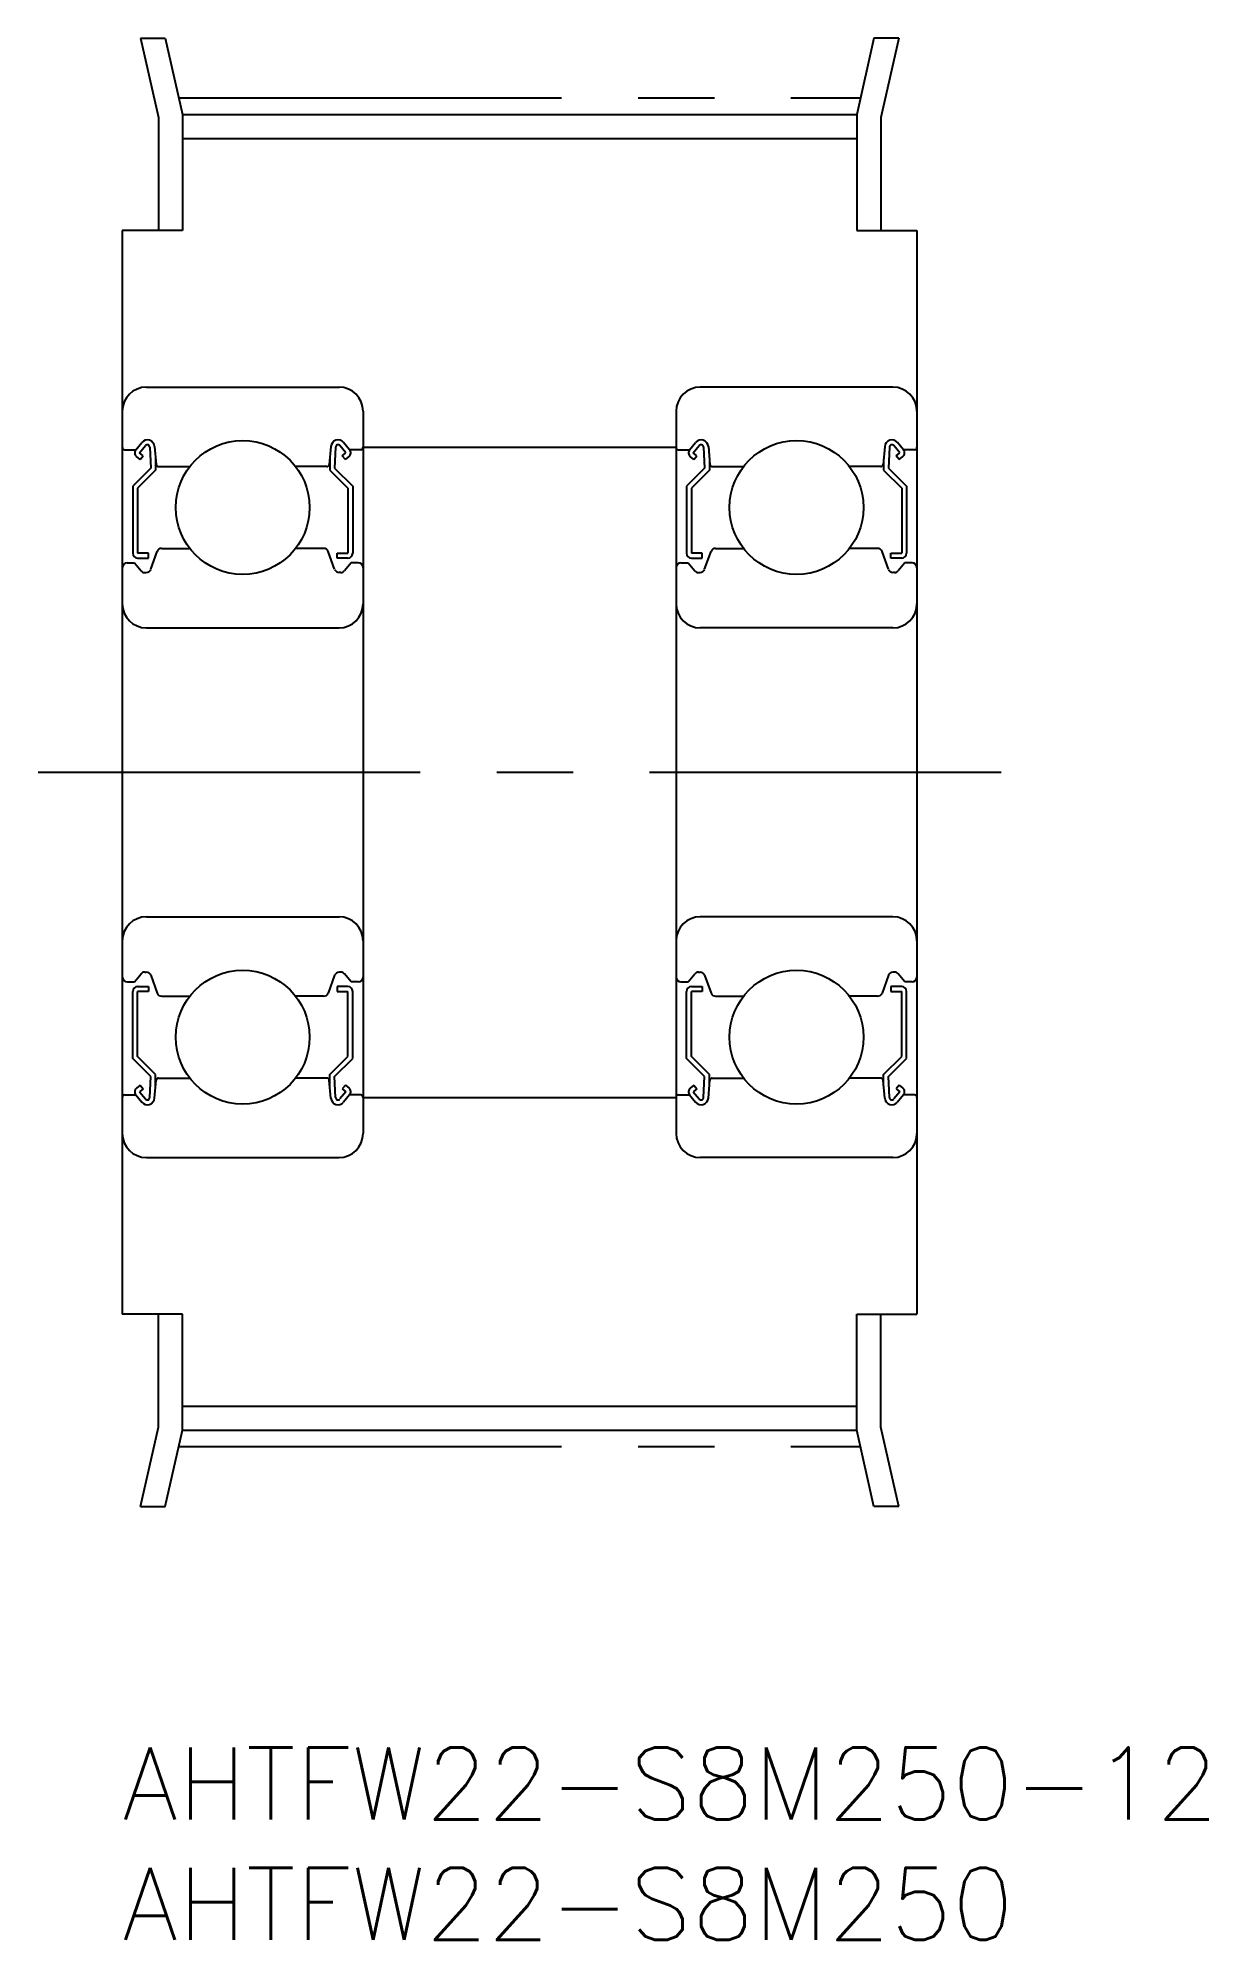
# Model space of a CAD drawing. Extents: x -3.5 to 45.1, y -8 to 71.
import ezdxf

# ---------------------------------------------------------------- set-up
doc = ezdxf.new("R2010")
doc.units = 0
doc.header["$LTSCALE"] = 0.5
doc.linetypes.add('CENTER', pattern=[50.8, 31.75, -6.35, 6.35, -6.35])
for name, color, linetype in [('MSM_CENTER', 1, 'CENTER'), ('MSM_CONTINUOUS', 7, 'CONTINUOUS'), ('MSM_PART_NUMBER', 7, 'CONTINUOUS')]:
    doc.layers.add(name, color=color, linetype=linetype)
doc.styles.get("Standard").update_dxf_attribs({"font": 'txt.shx', "height": 3, "bigfont": 'bigfont.shx'})

# ---------------------------------------------------------------- blocks, each defined once
blk = doc.blocks.new('*U2')
at = {"layer": 'MSM_PART_NUMBER'}
blk.add_text('AHTFW22-S8M250-12', height=3, dxfattribs=at).set_placement((0, -3))
blk = doc.blocks.new('*U3')
at = {"layer": 'MSM_PART_NUMBER'}
blk.add_text('AHTFW22-S8M250', height=3, dxfattribs=at).set_placement((0, -8))

msp = doc.modelspace()

# ---------------------------------------------------------------- linework, layer by layer
at = {"layer": 'MSM_CENTER'}
for p, q in [((2.368, 68.51), (30.632, 68.51)), ((-3.5, 40.5), (36.5, 40.5)), ((2.368, 12.49), (30.632, 12.49))]:
    msp.add_line(p, q, dxfattribs=at)
at = {"layer": 'MSM_CONTINUOUS'}
for p, q in [((0.753, 71), (1.5, 67.702)), ((0.753, 71), (1.784, 71)), ((1.784, 71), (2.5, 67.825)), ((31.216, 71), (30.5, 67.825)), ((32.247, 71), (31.216, 71)), ((32.247, 71), (31.5, 67.702)), ((1.5, 67.702), (1.5, 63)), ((2.5, 67.825), (2.5, 63)), ((2.5, 67.825), (30.5, 67.825)), ((30.5, 67.825), (30.5, 63)), ((31.5, 67.702), (31.5, 63)), ((2.5, 66.83), (30.5, 66.83)), ((2.5, 63), (0, 63)), ((0, 63), (0, 18)), ((30.5, 63), (33, 63)), ((33, 63), (33, 18)), ((1, 56.5), (9, 56.5)), ((32, 56.5), (24, 56.5)), ((10, 55.5), (10, 25.5)), ((23, 55.5), (23, 25.5)), ((0.1, 53.9), (0.56, 53.9)), ((0.56, 53.9), (0.81, 54.197)), ((0.713, 53.771), (0.963, 54.069)), ((0.866, 53.643), (0.713, 53.771)), ((1.14, 54.01), (1.183, 53.133)), ((1.338, 54.031), (1.403, 53.291)), ((8.662, 54.031), (8.597, 53.291)), ((8.86, 54.01), (8.817, 53.133)), ((9.287, 53.771), (9.037, 54.069)), ((9.134, 53.643), (9.287, 53.771)), ((9.44, 53.9), (9.19, 54.197)), ((9.9, 53.9), (9.44, 53.9)), ((10, 54), (23, 54)), ((23.1, 53.9), (23.56, 53.9)), ((23.56, 53.9), (23.81, 54.197)), ((23.713, 53.771), (23.963, 54.069)), ((23.866, 53.643), (23.713, 53.771)), ((24.14, 54.01), (24.183, 53.133)), ((24.338, 54.031), (24.403, 53.291)), ((31.662, 54.031), (31.597, 53.291)), ((31.86, 54.01), (31.817, 53.133)), ((32.287, 53.771), (32.037, 54.069)), ((32.134, 53.643), (32.287, 53.771)), ((32.44, 53.9), (32.19, 54.197)), ((32.9, 53.9), (32.44, 53.9)), ((1.183, 53.133), (0.433, 52.383)), ((0.738, 53.49), (0.585, 53.618)), ((1.383, 53.05), (0.633, 52.3)), ((0.738, 53.49), (0.866, 53.643)), ((1.383, 53.52), (1.383, 53.05)), ((1.503, 53.2), (2.803, 53.2)), ((8.497, 53.2), (7.197, 53.2)), ((8.617, 53.52), (8.617, 53.05)), ((8.617, 53.05), (9.367, 52.3)), ((8.817, 53.133), (9.567, 52.383)), ((9.262, 53.49), (9.134, 53.643)), ((9.262, 53.49), (9.415, 53.618)), ((24.183, 53.133), (23.433, 52.383)), ((23.738, 53.49), (23.585, 53.618)), ((24.383, 53.05), (23.633, 52.3)), ((23.738, 53.49), (23.866, 53.643)), ((24.383, 53.52), (24.383, 53.05)), ((24.503, 53.2), (25.803, 53.2)), ((31.497, 53.2), (30.197, 53.2)), ((31.617, 53.52), (31.617, 53.05)), ((31.617, 53.05), (32.367, 52.3)), ((31.817, 53.133), (32.567, 52.383)), ((32.262, 53.49), (32.134, 53.643)), ((32.262, 53.49), (32.415, 53.618)), ((0.433, 52.383), (0.433, 49.6)), ((0.633, 52.3), (0.633, 49.6)), ((9.367, 52.3), (9.367, 49.6)), ((9.567, 52.383), (9.567, 49.6)), ((23.433, 52.383), (23.433, 49.6)), ((23.633, 52.3), (23.633, 49.6)), ((32.367, 52.3), (32.367, 49.6)), ((32.567, 52.383), (32.567, 49.6)), ((1.638, 49.8), (2.803, 49.8)), ((8.362, 49.8), (7.197, 49.8)), ((24.638, 49.8), (25.803, 49.8)), ((31.362, 49.8), (30.197, 49.8)), ((0.2, 49.2), (0.5, 49.2)), ((0.5, 49.2), (0.776, 48.871)), ((1.083, 49.6), (0.633, 49.6)), ((0.633, 49.4), (1.083, 49.4)), ((1.083, 49.4), (1.083, 49.6)), ((1.182, 48.932), (1.45, 49.668)), ((8.818, 48.932), (8.55, 49.668)), ((8.917, 49.6), (9.367, 49.6)), ((8.917, 49.4), (8.917, 49.6)), ((9.367, 49.4), (8.917, 49.4)), ((9.5, 49.2), (9.224, 48.871)), ((9.8, 49.2), (9.5, 49.2)), ((23.2, 49.2), (23.5, 49.2)), ((23.5, 49.2), (23.776, 48.871)), ((24.083, 49.6), (23.633, 49.6)), ((23.633, 49.4), (24.083, 49.4)), ((24.083, 49.4), (24.083, 49.6)), ((24.182, 48.932), (24.45, 49.668)), ((31.818, 48.932), (31.55, 49.668)), ((31.917, 49.6), (32.367, 49.6)), ((31.917, 49.4), (31.917, 49.6)), ((32.367, 49.4), (31.917, 49.4)), ((32.5, 49.2), (32.224, 48.871)), ((32.8, 49.2), (32.5, 49.2)), ((0.929, 48.8), (0.994, 48.8)), ((9.071, 48.8), (9.006, 48.8)), ((23.929, 48.8), (23.994, 48.8)), ((32.071, 48.8), (32.006, 48.8)), ((1, 46.5), (9, 46.5)), ((32, 46.5), (24, 46.5)), ((1, 34.5), (9, 34.5)), ((32, 34.5), (24, 34.5)), ((0.2, 31.8), (0.5, 31.8)), ((0.5, 31.8), (0.776, 32.129)), ((0.633, 31.6), (1.083, 31.6)), ((0.929, 32.2), (0.994, 32.2)), ((1.083, 31.6), (1.083, 31.4)), ((1.182, 32.068), (1.45, 31.332)), ((8.818, 32.068), (8.55, 31.332)), ((9.367, 31.6), (8.917, 31.6)), ((8.917, 31.6), (8.917, 31.4)), ((9.071, 32.2), (9.006, 32.2)), ((9.5, 31.8), (9.224, 32.129)), ((9.8, 31.8), (9.5, 31.8)), ((23.2, 31.8), (23.5, 31.8)), ((23.5, 31.8), (23.776, 32.129)), ((23.633, 31.6), (24.083, 31.6)), ((23.929, 32.2), (23.994, 32.2)), ((24.083, 31.6), (24.083, 31.4)), ((24.182, 32.068), (24.45, 31.332)), ((31.818, 32.068), (31.55, 31.332)), ((31.917, 31.6), (31.917, 31.4)), ((32.367, 31.6), (31.917, 31.6)), ((32.071, 32.2), (32.006, 32.2)), ((32.5, 31.8), (32.224, 32.129)), ((32.8, 31.8), (32.5, 31.8)), ((0.433, 28.617), (0.433, 31.4)), ((0.633, 28.7), (0.633, 31.4)), ((1.083, 31.4), (0.633, 31.4)), ((1.638, 31.2), (2.803, 31.2)), ((8.362, 31.2), (7.197, 31.2)), ((8.917, 31.4), (9.367, 31.4)), ((9.367, 28.7), (9.367, 31.4)), ((9.567, 28.617), (9.567, 31.4)), ((23.433, 28.617), (23.433, 31.4)), ((24.083, 31.4), (23.633, 31.4)), ((23.633, 28.7), (23.633, 31.4)), ((24.638, 31.2), (25.803, 31.2)), ((31.362, 31.2), (30.197, 31.2)), ((31.917, 31.4), (32.367, 31.4)), ((32.367, 28.7), (32.367, 31.4)), ((32.567, 28.617), (32.567, 31.4)), ((1.183, 27.867), (0.433, 28.617)), ((1.383, 27.95), (0.633, 28.7)), ((8.617, 27.95), (9.367, 28.7)), ((8.817, 27.867), (9.567, 28.617)), ((24.183, 27.867), (23.433, 28.617)), ((24.383, 27.95), (23.633, 28.7)), ((31.617, 27.95), (32.367, 28.7)), ((31.817, 27.867), (32.567, 28.617)), ((1.14, 26.99), (1.183, 27.867)), ((1.338, 26.969), (1.403, 27.709)), ((1.383, 27.48), (1.383, 27.95)), ((1.503, 27.8), (2.803, 27.8)), ((8.497, 27.8), (7.197, 27.8)), ((8.662, 26.969), (8.597, 27.709)), ((8.617, 27.48), (8.617, 27.95)), ((8.86, 26.99), (8.817, 27.867)), ((24.14, 26.99), (24.183, 27.867)), ((24.338, 26.969), (24.403, 27.709)), ((24.383, 27.48), (24.383, 27.95)), ((24.503, 27.8), (25.803, 27.8)), ((31.497, 27.8), (30.197, 27.8)), ((31.662, 26.969), (31.597, 27.709)), ((31.617, 27.48), (31.617, 27.95)), ((31.86, 26.99), (31.817, 27.867)), ((0.1, 27.1), (0.56, 27.1)), ((0.56, 27.1), (0.81, 26.803)), ((0.738, 27.51), (0.585, 27.382)), ((0.866, 27.357), (0.713, 27.229)), ((0.713, 27.229), (0.963, 26.931)), ((0.738, 27.51), (0.866, 27.357)), ((9.287, 27.229), (9.037, 26.931)), ((9.262, 27.51), (9.134, 27.357)), ((9.134, 27.357), (9.287, 27.229)), ((9.44, 27.1), (9.19, 26.803)), ((9.262, 27.51), (9.415, 27.382)), ((9.9, 27.1), (9.44, 27.1)), ((10, 27), (23, 27)), ((23.1, 27.1), (23.56, 27.1)), ((23.56, 27.1), (23.81, 26.803)), ((23.738, 27.51), (23.585, 27.382)), ((23.866, 27.357), (23.713, 27.229)), ((23.713, 27.229), (23.963, 26.931)), ((23.738, 27.51), (23.866, 27.357)), ((32.287, 27.229), (32.037, 26.931)), ((32.262, 27.51), (32.134, 27.357)), ((32.134, 27.357), (32.287, 27.229)), ((32.44, 27.1), (32.19, 26.803)), ((32.262, 27.51), (32.415, 27.382)), ((32.9, 27.1), (32.44, 27.1)), ((1, 24.5), (9, 24.5)), ((3, 24.5), (3, 24.5)), ((5, 24.5), (5, 24.5)), ((32, 24.5), (24, 24.5)), ((28, 24.5), (28, 24.5)), ((30, 24.5), (30, 24.5)), ((2.5, 18), (0, 18)), ((1.5, 13.298), (1.5, 18)), ((2.5, 13.175), (2.5, 18)), ((30.5, 13.175), (30.5, 18)), ((30.5, 18), (33, 18)), ((31.5, 13.298), (31.5, 18)), ((2.5, 14.17), (30.5, 14.17)), ((0.753, 10), (1.5, 13.298)), ((1.784, 10), (2.5, 13.175)), ((2.5, 13.175), (30.5, 13.175)), ((31.216, 10), (30.5, 13.175)), ((32.247, 10), (31.5, 13.298)), ((0.753, 10), (1.784, 10)), ((32.247, 10), (31.216, 10))]:
    msp.add_line(p, q, dxfattribs=at)
for centre in [(5, 51.5), (28, 51.5), (5, 29.5), (28, 29.5)]:
    msp.add_circle(centre, 2.778, dxfattribs=at)
for centre, radius, start, end in [((1, 55.5), 1, 90, 180), ((9, 55.5), 1, 0, 90), ((24, 55.5), 1, 90, 180), ((32, 55.5), 1, 0, 90), ((0.1, 54), 0.1, 180, 270), ((0.713, 53.771), 0.2, 140.00119, 230.08703), ((1.039, 54.005), 0.3, 4.99683, 140.00119), ((1.04, 54.005), 0.1, 2.81979, 140.00022), ((8.961, 54.005), 0.3, 39.99881, 175.00317), ((8.96, 54.005), 0.1, 39.99978, 177.18021), ((9.287, 53.771), 0.2, 309.91297, 39.99881), ((9.9, 54), 0.1, 270, 0), ((23.1, 54), 0.1, 180, 270), ((23.713, 53.771), 0.2, 140.00119, 230.08703), ((24.039, 54.005), 0.3, 4.99683, 140.00119), ((24.04, 54.005), 0.1, 2.81979, 140.00022), ((31.961, 54.005), 0.3, 39.99881, 175.00317), ((31.96, 54.005), 0.1, 39.99978, 177.18021), ((32.287, 53.771), 0.2, 309.91297, 39.99881), ((32.9, 54), 0.1, 270, 0), ((1.503, 53.3), 0.1, 184.99683, 270), ((8.497, 53.3), 0.1, 270, 355.00317), ((24.503, 53.3), 0.1, 184.99683, 270), ((31.497, 53.3), 0.1, 270, 355.00317), ((1.638, 49.6), 0.2, 90, 159.99165), ((8.362, 49.6), 0.2, 20.00835, 90), ((24.638, 49.6), 0.2, 90, 159.99165), ((31.362, 49.6), 0.2, 20.00835, 90), ((0.2, 49), 0.2, 90, 180), ((0.633, 49.6), 0.2, 180, 270), ((9.367, 49.6), 0.2, 270, 0), ((9.8, 49), 0.2, 0, 90), ((23.2, 49), 0.2, 90, 180), ((23.633, 49.6), 0.2, 180, 270), ((32.367, 49.6), 0.2, 270, 0), ((32.8, 49), 0.2, 0, 90), ((0.929, 49), 0.2, 219.9952, 270), ((0.994, 49), 0.2, 270, 339.99165), ((9.006, 49), 0.2, 200.00835, 270), ((9.071, 49), 0.2, 270, 320.0048), ((23.929, 49), 0.2, 219.9952, 270), ((23.994, 49), 0.2, 270, 339.99165), ((32.006, 49), 0.2, 200.00835, 270), ((32.071, 49), 0.2, 270, 320.0048), ((1, 47.5), 1, 180, 270), ((9, 47.5), 1, 270, 0), ((24, 47.5), 1, 180, 270), ((32, 47.5), 1, 270, 0), ((1, 33.5), 1, 90, 180), ((9, 33.5), 1, 0, 90), ((24, 33.5), 1, 90, 180), ((32, 33.5), 1, 0, 90), ((0.2, 32), 0.2, 180, 270), ((0.633, 31.4), 0.2, 90, 180), ((0.929, 32), 0.2, 90, 140.0048), ((0.994, 32), 0.2, 20.00835, 90), ((9.006, 32), 0.2, 90, 159.99165), ((9.071, 32), 0.2, 39.9952, 90), ((9.367, 31.4), 0.2, 0, 90), ((9.8, 32), 0.2, 270, 0), ((23.2, 32), 0.2, 180, 270), ((23.633, 31.4), 0.2, 90, 180), ((23.929, 32), 0.2, 90, 140.0048), ((23.994, 32), 0.2, 20.00835, 90), ((32.006, 32), 0.2, 90, 159.99165), ((32.071, 32), 0.2, 39.9952, 90), ((32.367, 31.4), 0.2, 0, 90), ((32.8, 32), 0.2, 270, 0), ((1.638, 31.4), 0.2, 200.00835, 270), ((8.362, 31.4), 0.2, 270, 339.99165), ((24.638, 31.4), 0.2, 200.00835, 270), ((31.362, 31.4), 0.2, 270, 339.99165), ((1.503, 27.7), 0.1, 90, 175.00317), ((8.497, 27.7), 0.1, 4.99683, 90), ((24.503, 27.7), 0.1, 90, 175.00317), ((31.497, 27.7), 0.1, 4.99683, 90), ((0.1, 27), 0.1, 90, 180), ((0.713, 27.229), 0.2, 129.91297, 219.99881), ((1.039, 26.995), 0.3, 219.99881, 355.00317), ((1.04, 26.995), 0.1, 219.99978, 357.18021), ((8.961, 26.995), 0.3, 184.99683, 320.00119), ((8.96, 26.995), 0.1, 182.81979, 320.00022), ((9.287, 27.229), 0.2, 320.00119, 50.08703), ((9.9, 27), 0.1, 0, 90), ((23.1, 27), 0.1, 90, 180), ((23.713, 27.229), 0.2, 129.91297, 219.99881), ((24.039, 26.995), 0.3, 219.99881, 355.00317), ((24.04, 26.995), 0.1, 219.99978, 357.18021), ((31.961, 26.995), 0.3, 184.99683, 320.00119), ((31.96, 26.995), 0.1, 182.81979, 320.00022), ((32.287, 27.229), 0.2, 320.00119, 50.08703), ((32.9, 27), 0.1, 0, 90), ((1, 25.5), 1, 180, 270), ((9, 25.5), 1, 270, 0), ((24, 25.5), 1, 180, 270), ((32, 25.5), 1, 270, 0)]:
    msp.add_arc(centre, radius, start, end, dxfattribs=at)

# ---------------------------------------------------------------- block references
for name in ['*U2', '*U3']:
    msp.add_blockref(name, (0, 0), dxfattribs=at)

doc.saveas('drawing.dxf')
